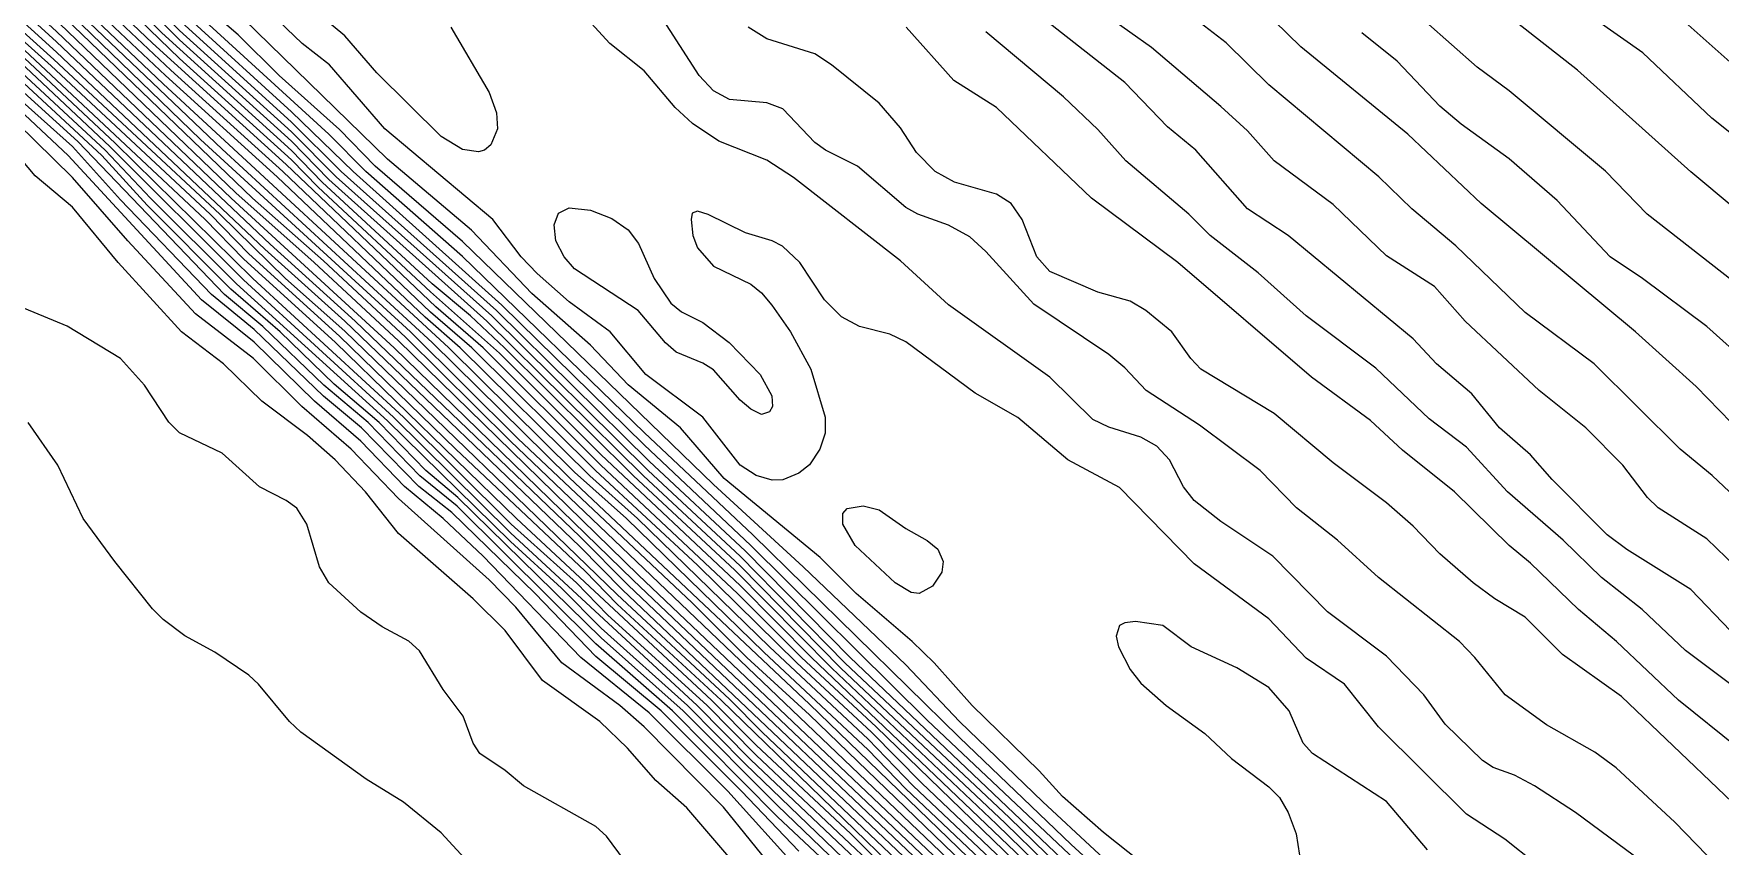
# Model space of a CAD drawing. Extents: x 474277 to 475042, y 254928 to 255625.
# Drawn here: x 474827.3 to 474851.51, y 255327.82 to 255339.49 of the extents above; entities that cross this region are included whole.
import ezdxf

# ---------------------------------------------------------------- set-up
doc = ezdxf.new("R2010")
doc.units = 0
doc.header["$MEASUREMENT"] = 0
doc.layers.add('BaseMapV2_DTM_export_MonNov09090547073261 — entities', color=1, linetype='CONTINUOUS')

msp = doc.modelspace()

# ---------------------------------------------------------------- linework, layer by layer
at = {"layer": 'BaseMapV2_DTM_export_MonNov09090547073261 — entities', "color": 15, "linetype": 'Continuous', "true_color": 0xb7484b}
for points in [[(474841.599, 255327.542, 91.5), (474838.464, 255330.532, 91.5), (474837.44, 255331.567, 91.5), (474835.446, 255333.441, 91.5), (474833.985, 255334.903, 91.5), (474832.993, 255335.782, 91.5), (474831.383, 255337.283, 91.5), (474830.999, 255337.677, 91.5), (474829.389, 255339.133, 91.5), (474828.239, 255340.254, 91.5), (474825.172, 255343.138, 91.5), (474821.875, 255346.348, 91.5), (474821.031, 255347.129, 91.5), (474820.034, 255348.126, 91.5), (474819.287, 255348.781, 91.5), (474818.578, 255349.505, 91.5), (474815.457, 255352.462, 91.5), (474813.44, 255354.423, 91.5), (474812.597, 255355.184, 91.5), (474809.744, 255357.982, 91.5), (474808.643, 255358.979, 91.5), (474805.753, 255361.739, 91.5), (474803.721, 255363.58, 91.5)], [(474840.812, 255326.698, 88.75), (474835.753, 255331.505, 88.75), (474835.14, 255332.126, 88.75), (474831.766, 255335.363, 88.75), (474830.616, 255336.396, 88.75), (474827.625, 255339.225, 88.75), (474826.22, 255340.5, 88.75), (474821.031, 255345.57, 88.75), (474820.111, 255346.398, 88.75), (474818.517, 255347.938, 88.75), (474817.581, 255348.881, 88.75), (474815.587, 255350.762, 88.75), (474813.594, 255352.586, 88.75), (474810.987, 255355.121, 88.75), (474810.373, 255355.668, 88.75), (474808.888, 255357.139, 88.75), (474807.153, 255358.739, 88.75), (474804.699, 255361.116, 88.75), (474802.322, 255363.334, 88.75)], [(474840.89, 255326.905, 89.25), (474835.906, 255331.643, 89.25), (474832.473, 255334.979, 89.25), (474830.131, 255337.126, 89.25), (474827.625, 255339.522, 89.25), (474826.629, 255340.434, 89.25), (474825.248, 255341.775, 89.25), (474824.635, 255342.323, 89.25), (474821.108, 255345.772, 89.25), (474820.329, 255346.481, 89.25), (474818.271, 255348.477, 89.25), (474817.829, 255348.934, 89.25), (474814.033, 255352.462, 89.25), (474811.063, 255355.337, 89.25), (474810.297, 255356.046, 89.25), (474808.993, 255357.352, 89.25), (474806.693, 255359.485, 89.25), (474804.932, 255361.203, 89.25), (474804.073, 255361.969, 89.25), (474802.611, 255363.35, 89.25)], [(474840.89, 255327.047, 89.5), (474835.983, 255331.717, 89.5), (474832.533, 255335.077, 89.5), (474831.323, 255336.206, 89.5), (474830.201, 255337.203, 89.5), (474827.549, 255339.751, 89.5), (474824.712, 255342.394, 89.5), (474821.185, 255345.844, 89.5), (474820.486, 255346.481, 89.5), (474819.565, 255347.401, 89.5), (474818.344, 255348.551, 89.5), (474817.907, 255349.011, 89.5), (474814.191, 255352.462, 89.5), (474812.98, 255353.656, 89.5), (474810.22, 255356.276, 89.5), (474809.846, 255356.679, 89.5), (474808.993, 255357.501, 89.5), (474806.77, 255359.564, 89.5), (474804.699, 255361.576, 89.5), (474804.237, 255361.969, 89.5), (474802.68, 255363.426, 89.5)], [(474844.034, 255325.942, 92.75), (474840.124, 255329.634, 92.75), (474837.592, 255332.142, 92.75), (474836.06, 255333.585, 92.75), (474834.018, 255335.593, 92.75), (474831.883, 255337.51, 92.75), (474830.999, 255338.368, 92.75), (474829.542, 255339.696, 92.75), (474828.699, 255340.532, 92.75), (474823.289, 255345.637, 92.75), (474822.515, 255346.327, 92.75), (474819.881, 255348.858, 92.75), (474818.731, 255350.022, 92.75), (474817.768, 255350.928, 92.75), (474817.177, 255351.541, 92.75), (474814.207, 255354.32, 92.75), (474813.517, 255355.017, 92.75), (474813.029, 255355.452, 92.75), (474809.949, 255358.442, 92.75), (474809.3, 255359.022, 92.75), (474807.383, 255360.886, 92.75), (474806.107, 255362.046, 92.75), (474805.006, 255363.11, 92.75)], [(474845.798, 255323.713, 92), (474841.246, 255328.155, 92), (474838.887, 255330.379, 92), (474837.44, 255331.849, 92), (474836.051, 255333.139, 92), (474833.804, 255335.363, 92), (474831.536, 255337.396, 92), (474830.999, 255337.946, 92), (474829.389, 255339.399, 92), (474828.776, 255340.027, 92), (474825.653, 255342.954, 92), (474822.884, 255345.637, 92), (474821.252, 255347.171, 92), (474820.111, 255348.3, 92), (474819.399, 255348.934, 92), (474816.737, 255351.556, 92), (474815.817, 255352.387, 92), (474813.44, 255354.689, 92), (474812.831, 255355.222, 92), (474809.913, 255358.08, 92), (474809.075, 255358.826, 92), (474807.103, 255360.743, 92), (474804.776, 255362.905, 92)], [(474845.876, 255323.785, 92.25), (474841.309, 255328.232, 92.25), (474838.945, 255330.455, 92.25), (474837.44, 255331.988, 92.25), (474836.118, 255333.216, 92.25), (474833.873, 255335.439, 92.25), (474831.64, 255337.433, 92.25), (474830.999, 255338.08, 92.25), (474829.389, 255339.535, 92.25), (474828.776, 255340.169, 92.25), (474825.794, 255342.954, 92.25), (474823.02, 255345.637, 92.25), (474822.335, 255346.251, 92.25), (474820.133, 255348.398, 92.25), (474819.498, 255348.969, 92.25), (474816.814, 255351.625, 92.25), (474815.894, 255352.447, 92.25), (474813.501, 255354.762, 92.25), (474812.904, 255355.287, 92.25), (474809.913, 255358.207, 92.25), (474809.212, 255358.826, 92.25), (474807.247, 255360.743, 92.25), (474804.859, 255362.966, 92.25)], [(474839.943, 255327.082, 88), (474839.027, 255328.002, 88), (474837.67, 255329.272, 88), (474837.029, 255329.919, 88), (474834.231, 255332.526, 88), (474831.629, 255335.056, 88), (474830.309, 255336.257, 88), (474829.762, 255336.82, 88), (474827.012, 255339.398, 88), (474825.785, 255340.489, 88), (474820.782, 255345.407, 88), (474820.034, 255346.058, 88), (474817.274, 255348.774, 88), (474816.124, 255349.819, 88), (474815.571, 255350.391, 88), (474813.188, 255352.538, 88), (474811.232, 255354.455, 88), (474810.137, 255355.452, 88), (474808.61, 255356.952, 88), (474808.05, 255357.445, 88), (474807.119, 255358.366, 88), (474805.619, 255359.759, 88), (474804.699, 255360.697, 88), (474802.797, 255362.429, 88)], [(474840.047, 255327.126, 88.25), (474837.169, 255329.919, 88.25), (474835.676, 255331.298, 88.25), (474835.216, 255331.77, 88.25), (474833.356, 255333.522, 88.25), (474831.689, 255335.147, 88.25), (474830.386, 255336.329, 88.25), (474829.83, 255336.896, 88.25), (474827.549, 255339.025, 88.25), (474825.862, 255340.544, 88.25), (474820.84, 255345.484, 88.25), (474820.034, 255346.189, 88.25), (474817.351, 255348.826, 88.25), (474816.201, 255349.882, 88.25), (474815.664, 255350.431, 88.25), (474813.339, 255352.538, 88.25), (474810.833, 255354.976, 88.25), (474810.281, 255355.452, 88.25), (474808.686, 255357.025, 88.25), (474808.123, 255357.522, 88.25), (474805.703, 255359.822, 88.25), (474805.028, 255360.513, 88.25), (474802.952, 255362.429, 88.25)], [(474841.811, 255325.606, 88.5), (474837.755, 255329.459, 88.5), (474837.287, 255329.935, 88.5), (474835.676, 255331.439, 88.5), (474831.766, 255335.218, 88.5), (474830.912, 255335.976, 88.5), (474829.97, 255336.896, 88.5), (474827.589, 255339.12, 88.5), (474826.057, 255340.5, 88.5), (474820.955, 255345.508, 88.5), (474820.111, 255346.256, 88.5), (474817.377, 255348.934, 88.5), (474815.664, 255350.559, 88.5), (474813.491, 255352.538, 88.5), (474810.91, 255355.049, 88.5), (474810.356, 255355.529, 88.5), (474808.763, 255357.102, 88.5), (474808.204, 255357.599, 88.5), (474805.856, 255359.822, 88.5), (474804.699, 255360.965, 88.5), (474803.089, 255362.449, 88.5)], [(474840.919, 255327.312, 90), (474838.437, 255329.708, 90), (474837.538, 255330.532, 90), (474836.75, 255331.318, 90), (474834.25, 255333.676, 90), (474832.708, 255335.209, 90), (474829.695, 255337.97, 90), (474827.702, 255339.892, 90), (474824.558, 255342.828, 90), (474821.631, 255345.714, 90), (474820.495, 255346.781, 90), (474819.659, 255347.631, 90), (474819.038, 255348.194, 90), (474816.833, 255350.315, 90), (474815.971, 255351.081, 90), (474812.895, 255354.072, 90), (474810.846, 255355.989, 90), (474808.818, 255357.982, 90), (474807.078, 255359.592, 90), (474804.941, 255361.663, 90), (474804.141, 255362.353, 90)], [(474840.996, 255327.388, 90.25), (474838.437, 255329.861, 90.25), (474834.986, 255333.117, 90.25), (474833.019, 255335.056, 90.25), (474830.002, 255337.832, 90.25), (474825.785, 255341.85, 90.25), (474824.558, 255342.978, 90.25), (474821.721, 255345.779, 90.25), (474820.495, 255346.937, 90.25), (474819.895, 255347.554, 90.25), (474819.114, 255348.265, 90.25), (474816.891, 255350.398, 90.25), (474816.049, 255351.158, 90.25), (474815.133, 255352.078, 90.25), (474814.514, 255352.636, 90.25), (474812.137, 255354.96, 90.25), (474810.91, 255356.086, 90.25), (474808.916, 255358.039, 90.25), (474808.131, 255358.749, 90.25), (474805.095, 255361.663, 90.25), (474804.239, 255362.405, 90.25)], [(474841.15, 255327.388, 90.5), (474839.817, 255328.647, 90.5), (474839.28, 255329.205, 90.5), (474837.781, 255330.609, 90.5), (474835.808, 255332.526, 90.5), (474835.063, 255333.194, 90.5), (474833.257, 255334.979, 90.5), (474829.159, 255338.77, 90.5), (474824.635, 255343.064, 90.5), (474821.798, 255345.855, 90.5), (474820.571, 255347.018, 90.5), (474820.034, 255347.573, 90.5), (474819.114, 255348.407, 90.5), (474816.132, 255351.235, 90.5), (474813.221, 255354.072, 90.5), (474810.987, 255356.171, 90.5), (474809.053, 255358.059, 90.5), (474808.29, 255358.749, 90.5), (474805.246, 255361.663, 90.5), (474804.368, 255362.429, 90.5)], [(474841.382, 255327.312, 90.75), (474839.924, 255328.692, 90.75), (474839.28, 255329.358, 90.75), (474837.863, 255330.685, 90.75), (474835.967, 255332.526, 90.75), (474835.283, 255333.139, 90.75), (474833.421, 255334.979, 90.75), (474832.916, 255335.421, 90.75), (474830.795, 255337.433, 90.75), (474829.19, 255338.89, 90.75), (474827.402, 255340.577, 90.75), (474822.872, 255344.925, 90.75), (474820.111, 255347.648, 90.75), (474819.114, 255348.546, 90.75), (474816.373, 255351.158, 90.75), (474809.211, 255358.059, 90.75), (474808.366, 255358.826, 90.75), (474805.395, 255361.663, 90.75), (474804.469, 255362.479, 90.75)], [(474841.504, 255327.345, 91), (474840.047, 255328.728, 91), (474839.328, 255329.459, 91), (474838.256, 255330.455, 91), (474836.827, 255331.859, 91), (474835.363, 255333.216, 91), (474833.588, 255334.979, 91), (474832.993, 255335.491, 91), (474830.877, 255337.51, 91), (474829.267, 255338.967, 91), (474827.805, 255340.347, 91), (474822.998, 255344.947, 91), (474820.188, 255347.714, 91), (474819.114, 255348.68, 91), (474818.481, 255349.318, 91), (474815.245, 255352.385, 91), (474813.441, 255354.148, 91), (474811.404, 255356.065, 91), (474809.366, 255358.059, 91), (474808.456, 255358.885, 91), (474805.542, 255361.663, 91), (474804.591, 255362.506, 91)], [(474841.533, 255327.465, 91.25), (474839.393, 255329.535, 91.25), (474838.32, 255330.532, 91.25), (474837.404, 255331.452, 91.25), (474835.441, 255333.292, 91.25), (474833.75, 255334.979, 91.25), (474833.069, 255335.567, 91.25), (474830.923, 255337.611, 91.25), (474829.006, 255339.354, 91.25), (474825.172, 255342.996, 91.25), (474823.895, 255344.257, 91.25), (474823.025, 255345.065, 91.25), (474821.839, 255346.251, 91.25), (474820.955, 255347.073, 91.25), (474820.188, 255347.847, 91.25), (474819.191, 255348.74, 91.25), (474818.501, 255349.441, 91.25), (474815.357, 255352.415, 91.25), (474813.44, 255354.287, 91.25), (474812.52, 255355.127, 91.25), (474809.596, 255357.982, 91.25), (474808.533, 255358.949, 91.25), (474805.691, 255361.663, 91.25), (474804.659, 255362.583, 91.25)], [(474844.117, 255326.085, 93), (474842.193, 255327.848, 93), (474840.589, 255329.382, 93), (474837.623, 255332.296, 93), (474836.06, 255333.765, 93), (474833.453, 255336.289, 93), (474832.066, 255337.51, 93), (474831.535, 255338.046, 93), (474829.542, 255339.869, 93), (474826.705, 255342.593, 93), (474822.58, 255346.404, 93), (474820.026, 255348.858, 93), (474818.818, 255350.085, 93), (474817.831, 255351.005, 93), (474817.247, 255351.618, 93), (474814.284, 255354.399, 93), (474810.22, 255358.333, 93), (474809.424, 255359.056, 93), (474807.153, 255361.25, 93), (474805.926, 255362.359, 93)], [(474843.269, 255327.082, 93.25), (474841.785, 255328.462, 93.25), (474840.589, 255329.612, 93.25), (474839.817, 255330.425, 93.25), (474838.345, 255331.836, 93.25), (474837.057, 255333.017, 93.25), (474833.453, 255336.503, 93.25), (474832.199, 255337.586, 93.25), (474831.689, 255338.113, 93.25), (474830.82, 255338.89, 93.25), (474830.232, 255339.472, 93.25), (474829.466, 255340.134, 93.25), (474827.549, 255342.013, 93.25), (474822.668, 255346.481, 93.25), (474820.267, 255348.781, 93.25), (474819.066, 255350.008, 93.25), (474817.964, 255351.036, 93.25), (474816.704, 255352.308, 93.25), (474813.21, 255355.597, 93.25), (474811.83, 255356.977, 93.25), (474809.518, 255359.132, 93.25), (474807.876, 255360.743, 93.25), (474806.003, 255362.451, 93.25)], [(474840.879, 255326.775, 89), (474835.83, 255331.572, 89), (474835.14, 255332.27, 89), (474831.915, 255335.363, 89), (474830.692, 255336.466, 89), (474827.625, 255339.371, 89), (474826.473, 255340.423, 89), (474823.178, 255343.585, 89), (474821.102, 255345.637, 89), (474819.696, 255346.941, 89), (474817.676, 255348.934, 89), (474813.67, 255352.659, 89), (474811.063, 255355.192, 89), (474810.297, 255355.894, 89), (474808.974, 255357.215, 89), (474807.222, 255358.826, 89), (474804.776, 255361.198, 89), (474803.584, 255362.276, 89)], [(474840.527, 255327.542, 89.75), (474834.143, 255333.639, 89.75), (474832.634, 255335.133, 89.75), (474831.459, 255336.228, 89.75), (474830.441, 255337.126, 89.75), (474827.625, 255339.829, 89.75), (474824.558, 255342.686, 89.75), (474821.471, 255345.714, 89.75), (474820.495, 255346.627, 89.75), (474819.575, 255347.554, 89.75), (474818.348, 255348.699, 89.75), (474817.964, 255349.106, 89.75), (474816.737, 255350.263, 89.75), (474815.971, 255350.935, 89.75), (474815.127, 255351.764, 89.75), (474814.278, 255352.538, 89.75), (474813.057, 255353.748, 89.75), (474810.833, 255355.843, 89.75), (474808.736, 255357.906, 89.75), (474806.907, 255359.592, 89.75), (474804.853, 255361.594, 89.75), (474804.086, 255362.26, 89.75)], [(474846.219, 255323.171, 91.75), (474841.12, 255328.139, 91.75), (474838.758, 255330.379, 91.75), (474837.363, 255331.785, 91.75), (474835.909, 255333.139, 91.75), (474834.055, 255334.979, 91.75), (474833.569, 255335.439, 91.75), (474833.019, 255335.899, 91.75), (474831.44, 255337.356, 91.75), (474830.999, 255337.813, 91.75), (474829.138, 255339.503, 91.75), (474828.239, 255340.396, 91.75), (474825.018, 255343.424, 91.75), (474824.025, 255344.411, 91.75), (474821.121, 255347.171, 91.75), (474820.042, 255348.244, 91.75), (474819.344, 255348.858, 91.75), (474818.578, 255349.637, 91.75), (474816.661, 255351.481, 91.75), (474815.683, 255352.385, 91.75), (474813.44, 255354.557, 91.75)], [(474844.111, 255325.687, 92.5), (474839.02, 255330.532, 92.5), (474837.517, 255332.057, 92.5), (474836.136, 255333.349, 92.5), (474833.943, 255335.516, 92.5), (474831.713, 255337.51, 92.5), (474830.999, 255338.22, 92.5), (474829.466, 255339.609, 92.5), (474828.699, 255340.385, 92.5), (474825.943, 255342.954, 92.5), (474823.152, 255345.637, 92.5), (474822.411, 255346.299, 92.5), (474820.257, 255348.398, 92.5), (474819.589, 255349.011, 92.5), (474816.88, 255351.695, 92.5), (474815.943, 255352.538, 92.5), (474815.434, 255353.052, 92.5), (474814.163, 255354.225, 92.5)], [(474839.434, 255327.463, 87.75), (474837.67, 255329.132, 87.75), (474836.967, 255329.842, 87.75), (474835.537, 255331.146, 87.75), (474835.093, 255331.606, 87.75), (474834.151, 255332.449, 87.75), (474832.606, 255333.983, 87.75), (474830.444, 255335.976, 87.75), (474828.469, 255337.916, 87.75), (474826.935, 255339.353, 87.75), (474825.731, 255340.423, 87.75), (474822.966, 255343.107, 87.75), (474821.951, 255344.14, 87.75), (474820.648, 255345.409, 87.75), (474819.958, 255346.007, 87.75), (474817.197, 255348.728, 87.75), (474816.047, 255349.767, 87.75), (474815.511, 255350.322, 87.75), (474814.009, 255351.695, 87.75)], [(474840.703, 255325.932, 87.25), (474837.519, 255328.999, 87.25), (474836.682, 255329.842, 87.25), (474835.446, 255330.956, 87.25), (474834.873, 255331.529, 87.25), (474834.143, 255332.198, 87.25), (474832.379, 255333.931, 87.25), (474830.21, 255335.899, 87.25), (474828.975, 255337.126, 87.25), (474828.325, 255337.816, 87.25), (474824.328, 255341.524, 87.25), (474823.7, 255342.187, 87.25), (474822.884, 255342.954, 87.25), (474821.432, 255344.411, 87.25), (474819.881, 255345.844, 87.25), (474817.128, 255348.551, 87.25), (474816.26, 255349.318, 87.25), (474815.434, 255350.135, 87.25), (474813.92, 255351.541, 87.25)], [(474839.366, 255327.388, 87.5), (474837.593, 255329.064, 87.5), (474836.825, 255329.842, 87.5), (474834.143, 255332.321, 87.5), (474832.465, 255333.983, 87.5), (474830.309, 255335.955, 87.5), (474828.392, 255337.871, 87.5), (474826.859, 255339.308, 87.5), (474826.092, 255339.977, 87.5), (474824.405, 255341.576, 87.5), (474823.792, 255342.216, 87.5), (474822.948, 255343.006, 87.5), (474821.875, 255344.094, 87.5), (474820.571, 255345.356, 87.5), (474819.958, 255345.888, 87.5), (474817.197, 255348.61, 87.5), (474816.399, 255349.318, 87.5), (474815.464, 255350.238, 87.5), (474813.977, 255351.609, 87.5)], [(474841.964, 255324.572, 87), (474837.977, 255328.408, 87), (474836.62, 255329.765, 87), (474835.446, 255330.814, 87), (474833.387, 255332.832, 87), (474832.928, 255333.216, 87), (474832.26, 255333.906, 87), (474831.613, 255334.457, 87), (474830.836, 255335.209, 87), (474830.128, 255335.823, 87), (474828.929, 255337.029, 87), (474828.274, 255337.74, 87), (474824.252, 255341.474, 87), (474823.423, 255342.34, 87), (474822.488, 255343.217, 87), (474821.415, 255344.305, 87), (474819.881, 255345.726, 87), (474817.062, 255348.474, 87), (474816.124, 255349.311, 87), (474815.587, 255349.853, 87), (474813.9, 255351.434, 87)], [(474840.124, 255326.229, 86.75), (474837.977, 255328.245, 86.75), (474836.47, 255329.765, 86.75), (474835.37, 255330.728, 86.75), (474833.376, 255332.705, 86.75), (474832.842, 255333.139, 86.75), (474832.1, 255333.906, 86.75), (474831.464, 255334.443, 86.75), (474830.589, 255335.286, 86.75), (474830.037, 255335.746, 86.75), (474827.932, 255337.943, 86.75), (474826.475, 255339.257, 86.75), (474825.024, 255340.653, 86.75), (474824.176, 255341.42, 86.75), (474823.332, 255342.298, 86.75), (474822.377, 255343.184, 86.75), (474821.951, 255343.644, 86.75), (474820.188, 255345.303, 86.75), (474818.118, 255347.324, 86.75), (474816.047, 255349.239, 86.75), (474815.587, 255349.709, 86.75), (474813.9, 255351.303, 86.75)], [(474838.283, 255327.75, 86.5), (474837.461, 255328.615, 86.5), (474836.305, 255329.765, 86.5), (474835.37, 255330.549, 86.5), (474834.496, 255331.452, 86.5), (474833.299, 255332.614, 86.5), (474832.825, 255332.986, 86.5), (474832.003, 255333.829, 86.5), (474831.459, 255334.285, 86.5), (474830.462, 255335.24, 86.5), (474829.849, 255335.746, 86.5), (474828.546, 255337.101, 86.5), (474827.855, 255337.87, 86.5), (474826.455, 255339.12, 86.5), (474824.959, 255340.577, 86.5), (474824.113, 255341.343, 86.5), (474823.332, 255342.152, 86.5), (474822.37, 255343.03, 86.5), (474821.794, 255343.644, 86.5), (474820.95, 255344.411, 86.5), (474818.118, 255347.184, 86.5), (474816.047, 255349.079, 86.5), (474813.9, 255351.158, 86.5)], [(474843.191, 255327.595, 93.5), (474842.654, 255328.019, 93.5), (474842.069, 255328.539, 93.5), (474841.734, 255328.905, 93.5), (474840.769, 255329.842, 93.5), (474840.223, 255330.455, 93.5), (474839.91, 255330.762, 93.5), (474839.106, 255331.452, 93.5), (474838.59, 255331.969, 93.5), (474837.21, 255333.102, 93.5), (474836.584, 255333.829, 93.5), (474835.83, 255334.447, 93.5), (474835.293, 255335.019, 93.5), (474834.45, 255335.76, 93.5), (474833.583, 255336.666, 93.5), (474832.379, 255337.686, 93.5), (474830.309, 255339.701, 93.5), (474829.542, 255340.311, 93.5), (474829.168, 255340.653, 93.5), (474828.477, 255341.343, 93.5), (474827.842, 255342.034, 93.5), (474827.089, 255342.69, 93.5)], [(474852.051, 255332.526, 95.75), (474851.395, 255333.146, 95.75), (474850.935, 255333.522, 95.75), (474849.702, 255334.749, 95.75), (474848.711, 255335.486, 95.75), (474847.715, 255336.445, 95.75), (474847.083, 255336.973, 95.75), (474846.607, 255337.433, 95.75), (474845.031, 255338.756, 95.75), (474844.418, 255339.357, 95.75), (474843.421, 255340.126, 95.75)], [(474848.865, 255327.568, 93.75), (474848.419, 255327.925, 93.75), (474847.868, 255328.285, 93.75), (474846.606, 255329.535, 93.75), (474846.118, 255330.149, 93.75), (474845.568, 255330.524, 93.75), (474845.031, 255331.09, 93.75), (474843.957, 255331.875, 93.75), (474842.884, 255332.973, 93.75), (474842.144, 255333.369, 93.75), (474841.427, 255333.98, 93.75), (474840.814, 255334.329, 93.75), (474839.817, 255335.067, 93.75), (474839.587, 255335.175, 93.75), (474839.152, 255335.286, 93.75), (474838.897, 255335.422, 93.75), (474838.649, 255335.669, 93.75), (474838.295, 255336.206, 93.75), (474838.046, 255336.436, 93.75), (474837.9, 255336.517, 93.75), (474837.517, 255336.631, 93.75), (474836.98, 255336.892, 93.75), (474836.827, 255336.94, 93.75), (474836.75, 255336.913, 93.75), (474836.735, 255336.82, 93.75), (474836.763, 255336.59, 93.75), (474836.827, 255336.414, 93.75), (474837.057, 255336.149, 93.75), (474837.593, 255335.894, 93.75), (474837.747, 255335.77, 93.75), (474837.895, 255335.593, 93.75), (474838.163, 255335.209, 93.75), (474838.453, 255334.673, 93.75), (474838.66, 255333.983, 93.75), (474838.662, 255333.753, 93.75), (474838.583, 255333.522, 93.75), (474838.437, 255333.297, 93.75), (474838.283, 255333.178, 93.75), (474838.053, 255333.084, 93.75), (474837.9, 255333.078, 93.75), (474837.67, 255333.144, 93.75), (474837.44, 255333.292, 93.75), (474836.902, 255333.983, 93.75), (474836.084, 255334.596, 93.75), (474835.574, 255335.209, 93.75), (474834.986, 255335.637, 93.75), (474834.526, 255336.047, 93.75), (474834.298, 255336.283, 93.75), (474833.888, 255336.82, 93.75), (474832.339, 255338.123, 93.75), (474831.544, 255339.043, 93.75), (474831.151, 255339.35, 93.75), (474830.589, 255339.887, 93.75)], [(474833.288, 255339.58, 94), (474833.836, 255338.645, 94), (474833.94, 255338.353, 94), (474833.956, 255338.123, 94), (474833.861, 255337.893, 94), (474833.768, 255337.816, 94), (474833.683, 255337.791, 94), (474833.453, 255337.825, 94), (474833.146, 255338.011, 94), (474832.226, 255338.925, 94), (474831.766, 255339.457, 94), (474831.153, 255339.964, 94)], [(474851.319, 255327.695, 94.25), (474850.858, 255328.168, 94.25), (474850.015, 255328.95, 94.25), (474849.708, 255329.175, 94.25), (474849.018, 255329.566, 94.25), (474848.421, 255329.995, 94.25), (474847.989, 255330.532, 94.25), (474847.767, 255330.762, 94.25), (474846.605, 255331.682, 94.25), (474846.016, 255332.219, 94.25), (474845.429, 255332.679, 94.25), (474844.905, 255333.216, 94.25), (474844.034, 255333.87, 94.25), (474843.271, 255334.366, 94.25), (474842.961, 255334.692, 94.25), (474842.731, 255334.882, 94.25), (474841.657, 255335.604, 94.25), (474840.967, 255336.363, 94.25), (474840.737, 255336.571, 94.25), (474840.43, 255336.738, 94.25), (474839.991, 255336.896, 94.25), (474839.817, 255336.991, 94.25), (474839.127, 255337.587, 94.25), (474838.667, 255337.815, 94.25), (474838.513, 255337.927, 94.25), (474838.053, 255338.412, 94.25), (474837.823, 255338.497, 94.25), (474837.287, 255338.546, 94.25), (474837.057, 255338.666, 94.25), (474836.852, 255338.89, 94.25), (474836.157, 255339.963, 94.25)], [(474850.628, 255327.424, 94), (474849.434, 255328.309, 94), (474848.844, 255328.692, 94), (474848.558, 255328.844, 94), (474848.251, 255328.955, 94), (474848.098, 255329.056, 94), (474847.561, 255329.575, 94), (474847.254, 255329.995, 94), (474846.718, 255330.55, 94), (474845.874, 255331.188, 94), (474845.089, 255331.989, 94), (474844.341, 255332.483, 94), (474843.957, 255332.786, 94), (474843.804, 255332.981, 94), (474843.605, 255333.369, 94), (474843.421, 255333.569, 94), (474843.191, 255333.698, 94), (474842.731, 255333.838, 94), (474842.501, 255333.95, 94), (474841.887, 255334.556, 94), (474840.43, 255335.597, 94), (474839.74, 255336.226, 94), (474838.207, 255337.425, 94), (474837.823, 255337.674, 94), (474837.133, 255337.948, 94), (474836.756, 255338.2, 94), (474836.509, 255338.43, 94), (474836.06, 255338.955, 94), (474835.57, 255339.35, 94), (474835.141, 255339.81, 94)], [(474851.656, 255330.916, 95.25), (474851.088, 255331.508, 95.25), (474850.168, 255332.084, 95.25), (474849.888, 255332.296, 95.25), (474849.095, 255333.089, 95.25), (474848.788, 255333.443, 95.25), (474848.343, 255333.829, 95.25), (474847.945, 255334.319, 95.25), (474847.438, 255334.749, 95.25), (474847.101, 255335.106, 95.25), (474845.308, 255336.59, 95.25), (474844.724, 255336.975, 95.25), (474843.981, 255337.816, 95.25), (474843.574, 255338.151, 95.25), (474842.961, 255338.787, 95.25), (474841.811, 255339.693, 95.25)], [(474851.733, 255331.836, 95.5), (474851.318, 255332.234, 95.5), (474850.617, 255332.679, 95.5), (474850.465, 255332.832, 95.5), (474850.114, 255333.292, 95.5), (474849.582, 255333.829, 95.5), (474848.909, 255334.366, 95.5), (474847.849, 255335.363, 95.5), (474847.408, 255335.859, 95.5), (474846.718, 255336.299, 95.5), (474845.951, 255337.035, 95.5), (474845.105, 255337.663, 95.5), (474844.724, 255338.092, 95.5), (474844.341, 255338.442, 95.5), (474843.344, 255339.291, 95.5), (474842.722, 255339.733, 95.5)], [(474851.666, 255333.906, 96), (474851.165, 255334.423, 96), (474850.295, 255335.209, 96), (474848.077, 255337.05, 96), (474847.025, 255338.044, 96), (474845.491, 255339.301, 96), (474845.108, 255339.675, 96)], [(474851.838, 255335.823, 96.5), (474850.459, 255336.896, 96.5), (474849.862, 255337.517, 96.5), (474848.481, 255338.668, 96.5), (474848.021, 255339.006, 96.5), (474847.283, 255339.657, 96.5)], [(474851.724, 255336.973, 96.75), (474851.088, 255337.505, 96.75), (474849.459, 255338.967, 96.75), (474848.38, 255339.81, 96.75)], [(474852.622, 255337.288, 97), (474851.39, 255338.276, 97), (474850.398, 255339.215, 97), (474849.708, 255339.696, 97)], [(474852.297, 255338.506, 97.25), (474850.922, 255339.733, 97.25)], [(474852.317, 255327.848, 94.5), (474850.092, 255329.974, 94.5), (474849.248, 255330.575, 94.5), (474848.711, 255331.112, 94.5), (474848.274, 255331.376, 94.5), (474847.965, 255331.606, 94.5), (474847.485, 255332.019, 94.5), (474847.101, 255332.416, 94.5), (474846.718, 255332.755, 94.5), (474845.951, 255333.329, 94.5), (474845.108, 255334.038, 94.5), (474844.055, 255334.673, 94.5), (474843.909, 255334.826, 94.5), (474843.635, 255335.209, 94.5), (474843.265, 255335.516, 94.5), (474843.037, 255335.647, 94.5), (474842.577, 255335.776, 94.5), (474841.887, 255336.074, 94.5), (474841.7, 255336.283, 94.5), (474841.49, 255336.82, 94.5), (474841.33, 255337.05, 94.5), (474841.12, 255337.184, 94.5), (474840.519, 255337.356, 94.5), (474840.239, 255337.51, 94.5), (474839.97, 255337.785, 94.5), (474839.74, 255338.138, 94.5), (474839.434, 255338.489, 94.5), (474838.753, 255339.043, 94.5), (474838.513, 255339.199, 94.5), (474837.823, 255339.413, 94.5), (474837.556, 255339.58, 94.5)], [(474851.769, 255329.229, 94.75), (474850.911, 255329.919, 94.75), (474850.021, 255330.762, 94.75), (474849.474, 255331.222, 94.75), (474848.788, 255331.886, 94.75), (474848.479, 255332.142, 94.75), (474847.697, 255332.909, 94.75), (474846.948, 255333.509, 94.75), (474846.488, 255333.935, 94.75), (474845.644, 255334.558, 94.75), (474843.723, 255336.206, 94.75), (474842.485, 255337.126, 94.75), (474841.121, 255338.43, 94.75), (474840.507, 255338.819, 94.75), (474839.823, 255339.58, 94.75)], [(474851.778, 255330.058, 95), (474851.012, 255330.634, 95), (474850.39, 255331.222, 95), (474849.806, 255331.682, 95), (474849.253, 255332.219, 95), (474848.456, 255332.909, 95), (474847.868, 255333.551, 95), (474847.331, 255333.959, 95), (474846.564, 255334.687, 95), (474845.567, 255335.439, 95), (474844.877, 255336.053, 95), (474844.189, 255336.59, 95), (474843.879, 255336.896, 95), (474842.978, 255337.663, 95), (474842.577, 255338.112, 95), (474842.081, 255338.583, 95), (474840.967, 255339.513, 95)], [(474851.915, 255334.749, 96.25), (474851.318, 255335.286, 96.25), (474850.393, 255335.976, 96.25), (474849.928, 255336.283, 96.25), (474849.171, 255337.093, 96.25), (474848.481, 255337.694, 96.25), (474847.791, 255338.19, 96.25), (474847.485, 255338.45, 96.25), (474846.871, 255339.096, 96.25), (474846.365, 255339.503, 96.25)], [(474837.977, 255327.426, 86), (474837.203, 255328.385, 86), (474836.063, 255329.535, 86), (474835.713, 255329.842, 86), (474834.881, 255330.455, 86), (474834.22, 255331.255, 86), (474833.836, 255331.647, 86), (474832.533, 255332.814, 86), (474831.854, 255333.522, 86), (474831.148, 255334.136, 86), (474830.453, 255334.826, 86), (474829.619, 255335.467, 86), (474828.65, 255336.513, 86), (474827.855, 255337.423, 86), (474826.782, 255338.472, 86)], [(474838.283, 255327.484, 86.25), (474837.262, 255328.615, 86.25), (474836.136, 255329.736, 86.25), (474835.154, 255330.532, 86.25), (474833.752, 255331.989, 86.25), (474833.177, 255332.526, 86.25), (474832.62, 255332.986, 86.25), (474831.996, 255333.639, 86.25), (474831.329, 255334.213, 86.25), (474830.462, 255335.062, 86.25), (474829.706, 255335.669, 86.25), (474827.794, 255337.74, 86.25), (474826.859, 255338.616, 86.25)], [(474837.593, 255327.304, 85.75), (474836.673, 255328.373, 85.75), (474836.229, 255328.769, 85.75), (474835.823, 255329.229, 85.75), (474835.425, 255329.612, 85.75), (474834.603, 255330.201, 85.75), (474834.066, 255330.919, 85.75), (474833.606, 255331.377, 85.75), (474832.533, 255332.313, 85.75), (474832.063, 255332.909, 85.75), (474831.624, 255333.369, 85.75), (474831.229, 255333.722, 85.75), (474830.573, 255334.213, 85.75), (474830.022, 255334.749, 85.75), (474829.419, 255335.209, 85.75), (474828.509, 255336.206, 85.75), (474827.855, 255336.997, 85.75), (474827.319, 255337.446, 85.75), (474826.681, 255338.2, 85.75)], [(474837.863, 255334.059, 94), (474837.747, 255334.022, 94), (474837.593, 255334.096, 94), (474837.44, 255334.225, 94), (474837.057, 255334.661, 94), (474836.903, 255334.758, 94), (474836.52, 255334.918, 94), (474836.367, 255335.05, 94), (474835.977, 255335.516, 94), (474835.063, 255336.113, 94), (474834.912, 255336.283, 94), (474834.795, 255336.513, 94), (474834.77, 255336.743, 94), (474834.833, 255336.913, 94), (474834.986, 255336.987, 94), (474835.293, 255336.957, 94), (474835.6, 255336.834, 94), (474835.83, 255336.673, 94), (474835.983, 255336.476, 94), (474836.204, 255335.976, 94), (474836.443, 255335.618, 94), (474836.597, 255335.494, 94), (474836.903, 255335.343, 94), (474837.28, 255335.056, 94), (474837.725, 255334.596, 94), (474837.893, 255334.289, 94), (474837.905, 255334.136, 94), (474837.863, 255334.059, 94)], [(474835.778, 255327.618, 85.5), (474835.523, 255327.968, 85.5), (474835.37, 255328.107, 85.5), (474834.328, 255328.692, 85.5), (474834.066, 255328.911, 85.5), (474833.701, 255329.152, 85.5), (474833.608, 255329.305, 85.5), (474833.466, 255329.689, 85.5), (474833.176, 255330.072, 85.5), (474832.839, 255330.628, 85.5), (474832.686, 255330.768, 85.5), (474832.303, 255330.971, 85.5), (474831.996, 255331.184, 85.5), (474831.536, 255331.606, 85.5), (474831.401, 255331.836, 85.5), (474831.217, 255332.449, 85.5), (474831.076, 255332.675, 85.5), (474830.923, 255332.786, 85.5), (474830.539, 255332.985, 85.5), (474830.002, 255333.468, 85.5), (474829.389, 255333.758, 85.5), (474829.236, 255333.913, 85.5), (474828.889, 255334.443, 85.5), (474828.542, 255334.826, 85.5), (474827.779, 255335.291, 85.5), (474827.165, 255335.541, 85.5)], [(474833.936, 255327.158, 85.25), (474833.146, 255328.015, 85.25), (474832.609, 255328.456, 85.25), (474832.073, 255328.784, 85.25), (474831.135, 255329.459, 85.25), (474830.969, 255329.612, 85.25), (474830.527, 255330.149, 85.25), (474830.386, 255330.278, 85.25), (474829.899, 255330.609, 85.25), (474829.466, 255330.846, 85.25), (474829.159, 255331.079, 85.25), (474829.006, 255331.232, 85.25), (474828.461, 255331.912, 85.25), (474828.009, 255332.528, 85.25), (474827.643, 255333.292, 85.25), (474827.218, 255333.906, 85.25)], [(474840.01, 255331.452, 93.75), (474839.894, 255331.464, 93.75), (474839.664, 255331.603, 93.75), (474839.092, 255332.142, 93.75), (474838.915, 255332.449, 93.75), (474838.913, 255332.602, 93.75), (474838.974, 255332.67, 93.75), (474839.204, 255332.711, 93.75), (474839.434, 255332.653, 93.75), (474839.817, 255332.386, 93.75), (474840.124, 255332.214, 93.75), (474840.277, 255332.087, 93.75), (474840.354, 255331.912, 93.75), (474840.336, 255331.759, 93.75), (474840.2, 255331.556, 93.75), (474840.01, 255331.452, 93.75)], [(474847.306, 255327.772, 93.5), (474846.718, 255328.464, 93.5), (474845.656, 255329.152, 93.5), (474845.525, 255329.305, 93.5), (474845.323, 255329.765, 93.5), (474845.031, 255330.1, 93.5), (474844.571, 255330.382, 93.5), (474843.913, 255330.685, 93.5), (474843.507, 255330.992, 93.5), (474843.114, 255331.048, 93.5), (474842.961, 255331.031, 93.5), (474842.887, 255330.992, 93.5), (474842.837, 255330.839, 93.5), (474842.87, 255330.685, 93.5), (474843.037, 255330.361, 93.5), (474843.191, 255330.166, 93.5), (474843.557, 255329.842, 93.5), (474844.111, 255329.443, 93.5), (474844.494, 255329.082, 93.5), (474845.031, 255328.676, 93.5), (474845.184, 255328.524, 93.5), (474845.309, 255328.309, 93.5), (474845.421, 255328.002, 93.5), (474845.517, 255327.388, 93.5)]]:
    msp.add_polyline3d(points, dxfattribs=at)

doc.saveas('drawing.dxf')
